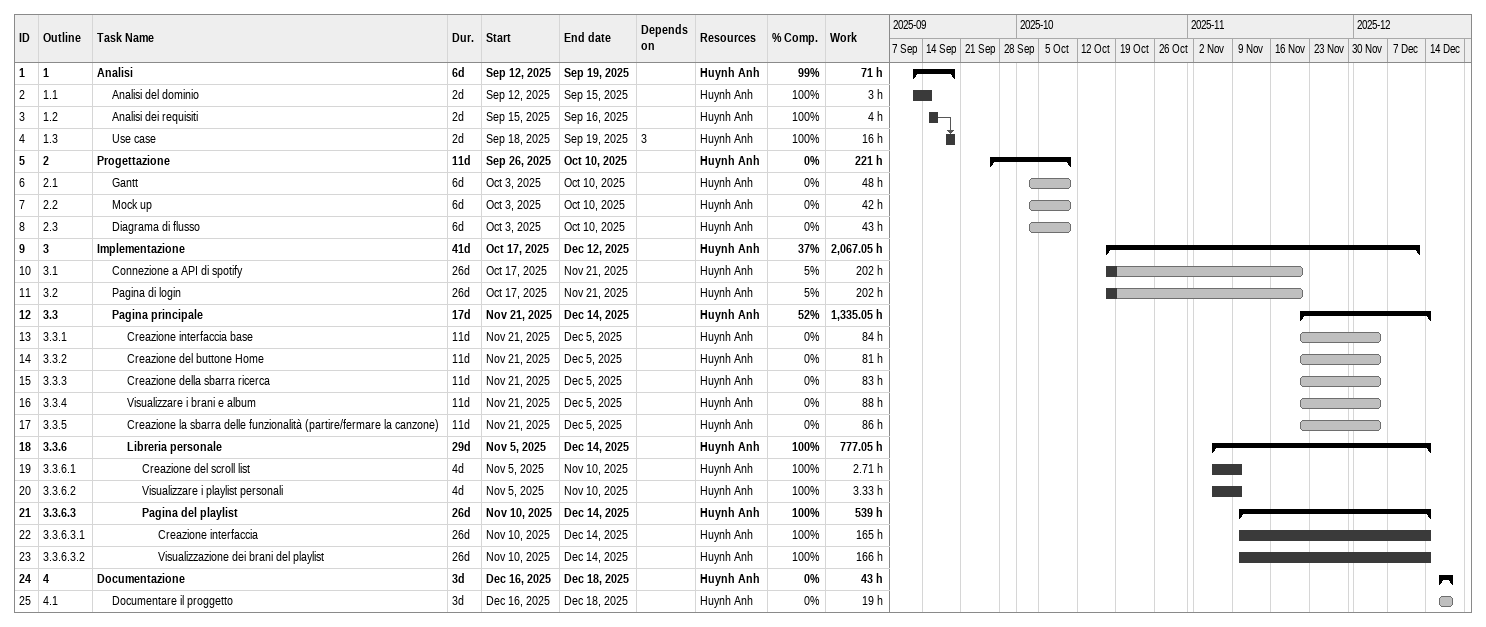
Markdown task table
| ID | WBS | Task | Duration | Start | Finish | Predecessors | Resources | % complete | Work (h) |
|---|---|---|---|---|---|---|---|---|---|
| 1 | 1 | **Analisi** | 6d | 2025-09-12 | 2025-09-19 |  | Huynh Anh | 99 | 71 |
| 2 | 1.1 | Analisi del dominio | 2d | 2025-09-12 | 2025-09-15 |  | Huynh Anh | 100 | 3 |
| 3 | 1.2 | Analisi dei requisiti | 2d | 2025-09-15 | 2025-09-16 |  | Huynh Anh | 100 | 4 |
| 4 | 1.3 | Use case | 2d | 2025-09-18 | 2025-09-19 | 3 | Huynh Anh | 100 | 16 |
| 5 | 2 | **Progettazione** | 11d | 2025-09-26 | 2025-10-10 |  | Huynh Anh | 0 | 221 |
| 6 | 2.1 | Gantt | 6d | 2025-10-03 | 2025-10-10 |  | Huynh Anh | 0 | 48 |
| 7 | 2.2 | Mock up | 6d | 2025-10-03 | 2025-10-10 |  | Huynh Anh | 0 | 42 |
| 8 | 2.3 | Diagrama di flusso | 6d | 2025-10-03 | 2025-10-10 |  | Huynh Anh | 0 | 43 |
| 9 | 3 | **Implementazione** | 41d | 2025-10-17 | 2025-12-12 |  | Huynh Anh | 37 | 2067.05 |
| 10 | 3.1 | Connezione a API di spotify | 26d | 2025-10-17 | 2025-11-21 |  | Huynh Anh | 5 | 202 |
| 11 | 3.2 | Pagina di login | 26d | 2025-10-17 | 2025-11-21 |  | Huynh Anh | 5 | 202 |
| 12 | 3.3 | **Pagina principale** | 17d | 2025-11-21 | 2025-12-14 |  | Huynh Anh | 52 | 1335.05 |
| 13 | 3.3.1 | Creazione interfaccia base | 11d | 2025-11-21 | 2025-12-05 |  | Huynh Anh | 0 | 84 |
| 14 | 3.3.2 | Creazione del buttone Home | 11d | 2025-11-21 | 2025-12-05 |  | Huynh Anh | 0 | 81 |
| 15 | 3.3.3 | Creazione della sbarra ricerca | 11d | 2025-11-21 | 2025-12-05 |  | Huynh Anh | 0 | 83 |
| 16 | 3.3.4 | Visualizzare i brani e album | 11d | 2025-11-21 | 2025-12-05 |  | Huynh Anh | 0 | 88 |
| 17 | 3.3.5 | Creazione la sbarra delle funzionalità (partire/fermare la canzone) | 11d | 2025-11-21 | 2025-12-05 |  | Huynh Anh | 0 | 86 |
| 18 | 3.3.6 | **Libreria personale** | 29d | 2025-11-05 | 2025-12-14 |  | Huynh Anh | 100 | 777.05 |
| 19 | 3.3.6.1 | Creazione del scroll list | 4d | 2025-11-05 | 2025-11-10 |  | Huynh Anh | 100 | 2.71 |
| 20 | 3.3.6.2 | Visualizzare i playlist personali | 4d | 2025-11-05 | 2025-11-10 |  | Huynh Anh | 100 | 3.33 |
| 21 | 3.3.6.3 | **Pagina del playlist** | 26d | 2025-11-10 | 2025-12-14 |  | Huynh Anh | 100 | 539 |
| 22 | 3.3.6.3.1 | Creazione interfaccia | 26d | 2025-11-10 | 2025-12-14 |  | Huynh Anh | 100 | 165 |
| 23 | 3.3.6.3.2 | Visualizzazione dei brani del playlist | 26d | 2025-11-10 | 2025-12-14 |  | Huynh Anh | 100 | 166 |
| 24 | 4 | **Documentazione** | 3d | 2025-12-16 | 2025-12-18 |  | Huynh Anh | 0 | 43 |
| 25 | 4.1 | Documentare il proggetto | 3d | 2025-12-16 | 2025-12-18 |  | Huynh Anh | 0 | 19 |
